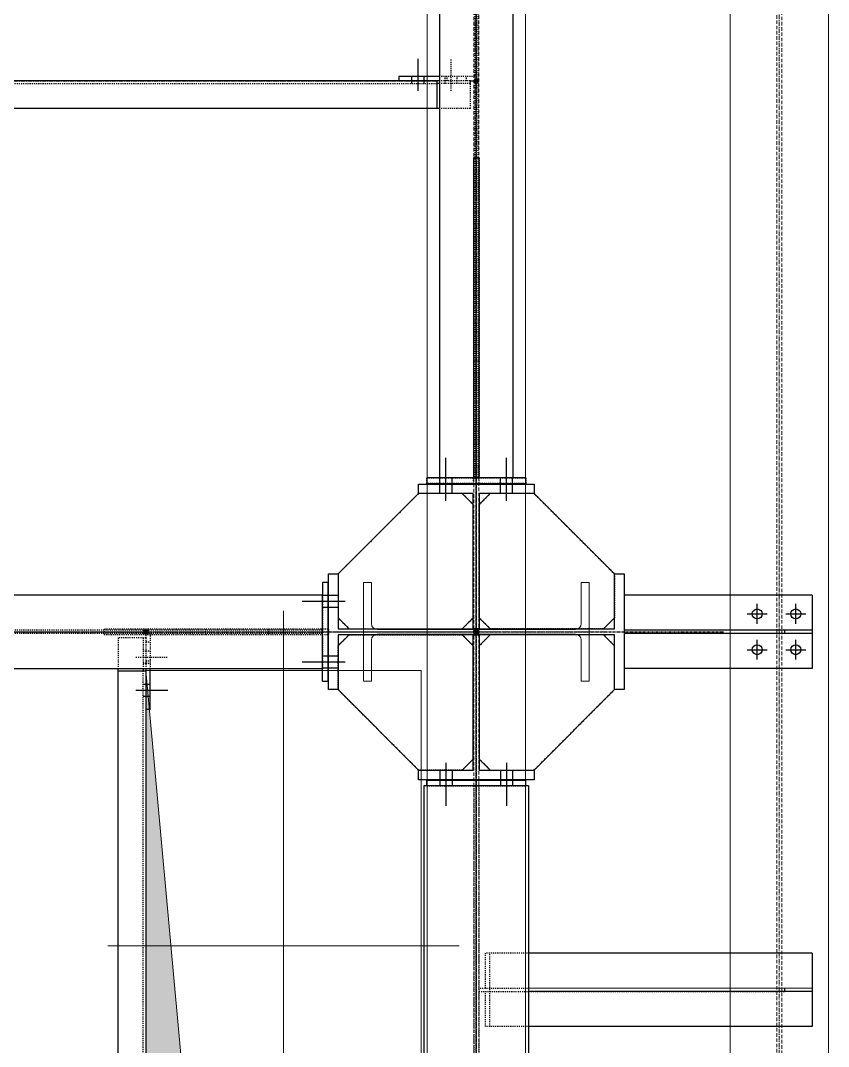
# Model space of a CAD drawing. Header units: millimetres. Extents: x -1319 to 21258, y 10038 to 27532.
# Drawn here: x 16399 to 17866, y 19729 to 21592 of the extents above; entities that cross this region are included whole.
import ezdxf

# ---------------------------------------------------------------- set-up
doc = ezdxf.new("R2010")
doc.units = ezdxf.units.MM
for name, pattern in [('CENTER', [12.7, 7.9375, -1.5875, 1.5875, -1.5875]), ('CENTER2', [1.125, 0.75, -0.125, 0.125, -0.125]), ('DXK_LINE_DOT2', [3.9198, 1.9599, -1.9599]), ('DXK_LINE_DOT5', [7.8785, 2.979, -0.9799, 0.9799, -0.9799, 0.9799, -0.9799]), ('HIDDEN', [9.525, 6.35, -3.175])]:
    doc.linetypes.add(name, pattern=pattern)
for name, color, linetype in [('1', 7, 'Continuous'), ('2', 7, 'Continuous'), ('4', 7, 'Continuous')]:
    doc.layers.add(name, color=color, linetype=linetype)
for name, color, linetype, lineweight in [('CEN', 1, 'CENTER', 9), ('CENETR LINE', 1, 'CENTER2', 9), ('CIVIL', 6, 'Continuous', 9), ('handrail', 11, 'FENCELINE1', 9), ('HIDDEN', 3, 'HIDDEN', 9), ('MAIN OBJECT', 2, 'Continuous', 18)]:
    doc.layers.add(name, color=color, linetype=linetype, lineweight=lineweight)
doc.linetypes.add('FENCELINE1', pattern='A,0.25,-0.1,[133,ltypeshp.shx,S=0.1,R=0,X=-0.1,Y=0],-0.1,1', length=1.45)

# ---------------------------------------------------------------- blocks, each defined once
blk = doc.blocks.new('A$Cfeb8c868')
at = {"layer": '4', "linetype": 'Continuous'}
for points in [[(11500, -2004, -1), (11500, -1996, -1)], [(10900, -3004, -1), (10900, -2996, -1)], [(11500, -3004, -1), (11500, -2996, -1)], [(11500, -3004, -1), (11500, -2996, -1)], [(11500, -3004, -1), (11500, -2996, -1)], [(11500, -3004, -1), (11500, -2996, -1)]]:
    blk.add_hatch(color=4, dxfattribs=at).paths.add_polyline_path(points)
at = {"layer": '1', "color": 4, "linetype": 'DXK_LINE_DOT2'}
for p, q in [((11497.2, -16.4), (11497.2, -2720.7)), ((11502.9, -16.4), (11502.9, -2720.7)), ((11454.2, -2018), (11454.2, -1960)), ((11497.2, -1992), (11433.4, -1992)), ((11443.2, -2000), (11443.2, -1992)), ((11447.2, -2000), (11447.2, -1992)), ((11465.2, -2000), (11465.2, -1992)), ((11482.2, -2000), (11482.2, -1992)), ((10571.6, -2005), (11428.4, -2005)), ((11489.2, -2000), (11428.4, -2000)), ((11489.2, -2005), (11433.4, -2005)), ((11443.2, -2005), (11443.2, -2000)), ((11465.2, -2005), (11465.2, -2000)), ((11489.2, -2050), (11489.2, -2000)), ((11489.2, -2050), (11433.4, -2050)), ((11495, -2139.4), (11495, -2720.7)), ((11495, -2139.4), (11505, -2139.4)), ((11505, -2139.4), (11505, -2720.7)), ((11495, -2324.4), (11505, -2324.4)), ((11495, -2508.9), (11505, -2508.9)), ((11495, -2611.9), (11505, -2611.9)), ((11495, -2700.7), (11505, -2700.7)), ((11410, -2730.7), (11410, -2720.7)), ((11410, -2720.7), (11433.4, -2720.7)), ((11590, -2730.7), (11410, -2730.7)), ((11433.4, -2720.7), (11566.6, -2720.7)), ((11495, -2720.7), (11505, -2720.7)), ((11495, -2730.7), (11495, -2720.7)), ((11505, -2731.7), (11495, -2731.7)), ((11505, -2730.7), (11505, -2720.7)), ((11566.6, -2720.7), (11590, -2720.7)), ((11590, -2720.7), (11590, -2730.7)), ((11395, -2749.1), (11249, -2895)), ((11474.6, -2749.1), (11395, -2749.1)), ((11494.6, -2769.1), (11474.6, -2749.1)), ((11505.4, -2769.1), (11525.4, -2749.1)), ((11605, -2749.1), (11525.4, -2749.1)), ((11605, -2749.1), (11750.9, -2895)), ((11494.6, -2974.6), (11494.6, -2769.1)), ((11505.4, -2974.6), (11505.4, -2769.1)), ((11249, -2895), (11249, -2974.6)), ((11750.9, -2895), (11750.9, -2974.6)), ((11220.6, -2933.4), (11220.6, -3066.6)), ((11768.3, -2933.4), (11768.3, -3066.6)), ((11249, -2974.6), (11269.1, -2994.6)), ((11474.6, -2994.6), (11494.6, -2974.6)), ((11525.4, -2994.6), (11505.4, -2974.6)), ((11750.9, -2974.6), (11730.9, -2994.6)), ((11220.6, -2997.2), (8779.4, -2997.2)), ((11230.6, -2995), (10824.4, -2995)), ((10824.4, -2995), (10824.4, -3005)), ((11008.9, -3005), (11008.9, -2995)), ((11122.6, -2995), (11122.6, -3005)), ((11231.6, -2995), (11231.6, -3005)), ((11269.1, -2994.6), (11474.6, -2994.6)), ((11730.9, -2994.6), (11525.4, -2994.6)), ((11220.6, -3002.9), (8779.4, -3002.9)), ((10824.4, -3005), (11230.6, -3005)), ((10900, -3010.9), (10850, -3010.9)), ((10850, -3010.9), (10850, -3066.6)), ((10895, -3010.9), (10895, -3066.6)), ((10900, -3010.9), (10900, -3140.8)), ((10908, -3002.9), (10908, -3066.6)), ((11249, -3025.4), (11269.1, -3005.4)), ((11269.1, -3005.4), (11474.6, -3005.4)), ((11474.6, -3005.4), (11494.6, -3025.4)), ((11525.4, -3005.4), (11505.4, -3025.4)), ((11730.9, -3005.4), (11525.4, -3005.4)), ((11750.9, -3025.4), (11730.9, -3005.4)), ((10895, -3034.8), (10900, -3034.8)), ((10900, -3017.9), (10908, -3017.9)), ((10900, -3034.8), (10908, -3034.8)), ((11249, -3105), (11249, -3025.4)), ((11494.6, -3025.4), (11494.6, -3230.9)), ((11505.4, -3025.4), (11505.4, -3230.9)), ((11750.9, -3105), (11750.9, -3025.4)), ((10882, -3045.8), (10940, -3045.8)), ((10900, -3052.8), (10908, -3052.8)), ((10895, -3056.8), (10900, -3056.8)), ((10895, -4092), (10895, -3071.6)), ((10900, -3056.8), (10908, -3056.8)), ((11395, -3250.9), (11249, -3105)), ((11605, -3250.9), (11750.9, -3105)), ((11494.6, -3230.9), (11474.6, -3250.9)), ((11505.4, -3230.9), (11525.4, -3250.9)), ((11474.6, -3250.9), (11395, -3250.9)), ((11525.4, -3250.9), (11605, -3250.9)), ((11410, -3279.3), (11590, -3279.3)), ((11495.3, -3279.3), (11495.3, -9694)), ((11504.7, -3279.3), (11504.7, -9694)), ((11516.9, -3647.2), (11516.9, -3583.4)), ((11595, -3583.4), (11516.9, -3583.4)), ((11524.7, -3716.6), (11524.7, -3583.4)), ((11595, -3647.2), (11504.7, -3647.2)), ((11504.7, -3647.2), (11504.7, -3652.9)), ((11504.7, -3652.9), (12060, -3652.8)), ((11516.9, -3716.6), (11516.9, -3652.9)), ((11595, -3716.6), (11516.9, -3716.6))]:
    blk.add_line(p, q, dxfattribs=at)
at = {"layer": '2', "color": 4, "linetype": 'DXK_LINE_DOT5'}
for p, q in [((11500, -10093), (11500, 2072.7)), ((-5632.2, -3000), (11949.3, -3000))]:
    blk.add_line(p, q, dxfattribs=at)
at = {"layer": '2', "color": 4, "linetype": 'Continuous'}
for p, q in [((11433.4, -16.4), (11433.4, -2720.7)), ((11566.6, -16.4), (11566.6, -2720.7)), ((11394.2, -2018), (11394.2, -1960)), ((11433.4, -1992), (11359.2, -1992)), ((11359.2, -1992), (11359.2, -2000)), ((11383.2, -2000), (11383.2, -1992)), ((11405.2, -2000), (11405.2, -1992)), ((11428.4, -2000), (10571.6, -2000)), ((11383.2, -2005), (11383.2, -2000)), ((11405.2, -2005), (11405.2, -2000)), ((11428.4, -2000), (11428.4, -2050)), ((11433.4, -2000), (11428.4, -2000)), ((11433.4, -2005), (11428.4, -2005)), ((11433.4, -2050), (10566.6, -2050)), ((11505, -2139.4), (11495, -2139.4)), ((11495, -2139.4), (11495, -2720.7)), ((11505, -2720.7), (11505, -2139.4)), ((11445, -2762.1), (11445, -2684.1)), ((11445, -2762.1), (11445, -2684.1)), ((11445, -2762.1), (11445, -2684.1)), ((11445, -2762.1), (11445, -2684.1)), ((11445, -2762.1), (11445, -2684.1)), ((11445, -2762.1), (11445, -2684.1)), ((11445, -2762.1), (11445, -2684.1)), ((11445, -2762.1), (11445, -2684.1)), ((11445, -2762.1), (11445, -2684.1)), ((11555, -2762.1), (11555, -2684.1)), ((11555, -2762.1), (11555, -2684.1)), ((11555, -2762.1), (11555, -2684.1)), ((11555, -2762.1), (11555, -2684.1)), ((11555, -2762.1), (11555, -2684.1)), ((11555, -2762.1), (11555, -2684.1)), ((11555, -2762.1), (11555, -2684.1)), ((11555, -2762.1), (11555, -2684.1)), ((11555, -2762.1), (11555, -2684.1)), ((11395, -2731.7), (11605, -2731.7)), ((11395, -2749.1), (11395, -2731.7)), ((11590, -2720.7), (11410, -2720.7)), ((11410, -2720.7), (11410, -2730.7)), ((11410, -2730.7), (11590, -2730.7)), ((11434, -2730.7), (11434, -2720.7)), ((11434, -2730.7), (11434, -2720.7)), ((11434, -2730.7), (11434, -2720.7)), ((11434, -2730.7), (11434, -2720.7)), ((11434, -2730.7), (11434, -2720.7)), ((11434, -2730.7), (11434, -2720.7)), ((11434, -2730.7), (11434, -2720.7)), ((11434, -2730.7), (11434, -2720.7)), ((11434, -2730.7), (11434, -2720.7)), ((11434, -2749.1), (11434, -2731.7)), ((11434, -2749.1), (11434, -2731.7)), ((11434, -2749.1), (11434, -2731.7)), ((11434, -2749.1), (11434, -2731.7)), ((11434, -2749.1), (11434, -2731.7)), ((11434, -2749.1), (11434, -2731.7)), ((11434, -2749.1), (11434, -2731.7)), ((11434, -2749.1), (11434, -2731.7)), ((11434, -2749.1), (11434, -2731.7)), ((11456, -2730.7), (11456, -2720.7)), ((11456, -2730.7), (11456, -2720.7)), ((11456, -2730.7), (11456, -2720.7)), ((11456, -2730.7), (11456, -2720.7)), ((11456, -2730.7), (11456, -2720.7)), ((11456, -2730.7), (11456, -2720.7)), ((11456, -2730.7), (11456, -2720.7)), ((11456, -2730.7), (11456, -2720.7)), ((11456, -2730.7), (11456, -2720.7)), ((11456, -2749.1), (11456, -2731.7)), ((11456, -2749.1), (11456, -2731.7)), ((11456, -2749.1), (11456, -2731.7)), ((11456, -2749.1), (11456, -2731.7)), ((11456, -2749.1), (11456, -2731.7)), ((11456, -2749.1), (11456, -2731.7)), ((11456, -2749.1), (11456, -2731.7)), ((11456, -2749.1), (11456, -2731.7)), ((11456, -2749.1), (11456, -2731.7)), ((11495, -2720.7), (11505, -2720.7)), ((11495, -2730.7), (11495, -2731.7)), ((11505, -2731.7), (11505, -2730.7)), ((11544, -2730.7), (11544, -2720.7)), ((11544, -2730.7), (11544, -2720.7)), ((11544, -2730.7), (11544, -2720.7)), ((11544, -2730.7), (11544, -2720.7)), ((11544, -2730.7), (11544, -2720.7)), ((11544, -2730.7), (11544, -2720.7)), ((11544, -2730.7), (11544, -2720.7)), ((11544, -2730.7), (11544, -2720.7)), ((11544, -2730.7), (11544, -2720.7)), ((11544, -2749.1), (11544, -2731.7)), ((11544, -2749.1), (11544, -2731.7)), ((11544, -2749.1), (11544, -2731.7)), ((11544, -2749.1), (11544, -2731.7)), ((11544, -2749.1), (11544, -2731.7)), ((11544, -2749.1), (11544, -2731.7)), ((11544, -2749.1), (11544, -2731.7)), ((11544, -2749.1), (11544, -2731.7)), ((11544, -2749.1), (11544, -2731.7)), ((11566, -2730.7), (11566, -2720.7)), ((11566, -2730.7), (11566, -2720.7)), ((11566, -2730.7), (11566, -2720.7)), ((11566, -2730.7), (11566, -2720.7)), ((11566, -2730.7), (11566, -2720.7)), ((11566, -2730.7), (11566, -2720.7)), ((11566, -2730.7), (11566, -2720.7)), ((11566, -2730.7), (11566, -2720.7)), ((11566, -2730.7), (11566, -2720.7)), ((11566, -2749.1), (11566, -2731.7)), ((11566, -2749.1), (11566, -2731.7)), ((11566, -2749.1), (11566, -2731.7)), ((11566, -2749.1), (11566, -2731.7)), ((11566, -2749.1), (11566, -2731.7)), ((11566, -2749.1), (11566, -2731.7)), ((11566, -2749.1), (11566, -2731.7)), ((11566, -2749.1), (11566, -2731.7)), ((11566, -2749.1), (11566, -2731.7)), ((11590, -2730.7), (11590, -2720.7)), ((11605, -2731.7), (11605, -2749.1)), ((11395, -2749.1), (11249, -2895)), ((11494.6, -2749.1), (11395, -2749.1)), ((11494.6, -2769.1), (11474.6, -2749.1)), ((11494.6, -2994.6), (11494.6, -2749.1)), ((11605, -2749.1), (11505.4, -2749.1)), ((11505.4, -2749.1), (11505.4, -2994.6)), ((11525.4, -2749.1), (11505.4, -2769.1)), ((11605, -2749.1), (11750.9, -2895)), ((11231.6, -3105), (11231.6, -2895)), ((11231.6, -2895), (11249, -2895)), ((11249, -2895), (11249, -2994.6)), ((11750.9, -2895), (11768.3, -2895)), ((11750.9, -2994.6), (11750.9, -2895)), ((11768.3, -2895), (11768.3, -3105)), ((11220.6, -2910), (11220.6, -2933.4)), ((11220.6, -2910), (11230.6, -2910)), ((11230.6, -2910), (11230.6, -3090)), ((11220.6, -2933.4), (8779.4, -2933.4)), ((11220.6, -3066.6), (11220.6, -2933.4)), ((11230.6, -2934), (11220.6, -2934)), ((11230.6, -2934), (11220.6, -2934)), ((11249, -2934), (11231.6, -2934)), ((11249, -2934), (11231.6, -2934)), ((12110, -2933.4), (11768.3, -2933.4)), ((12110, -2933.4), (12110, -3066.6)), ((11262, -2945), (11184, -2945)), ((11262, -2945), (11184, -2945)), ((11230.6, -2956), (11220.6, -2956)), ((11230.6, -2956), (11220.6, -2956)), ((11249, -2956), (11231.6, -2956)), ((11249, -2956), (11231.6, -2956)), ((12010, -2985.5), (12010, -2949.5)), ((12080, -2985.5), (12080, -2949.5)), ((11249, -2974.6), (11269.1, -2994.6)), ((11474.6, -2994.6), (11494.6, -2974.6)), ((11525.4, -2994.6), (11505.4, -2974.6)), ((11750.9, -2974.6), (11730.9, -2994.6)), ((11992, -2967.5), (12028, -2967.5)), ((12062, -2967.5), (12098, -2967.5)), ((11231.6, -2995), (11230.6, -2995)), ((11249, -2994.6), (11750.9, -2994.6)), ((11505.4, -2994.6), (11494.6, -2994.6)), ((12110, -2997.2), (11768.3, -2997.2)), ((12060, -3002.9), (12060, -2997.2)), ((11231.6, -3005), (11230.6, -3005)), ((11750.9, -3005.4), (11249, -3005.4)), ((11249, -3005.4), (11249, -3105)), ((11269.1, -3005.4), (11249, -3025.4)), ((11474.6, -3005.4), (11494.6, -3025.4)), ((11494.6, -3251), (11494.6, -3005.4)), ((11494.6, -3005.4), (11505.4, -3005.4)), ((11505.4, -3005.4), (11505.4, -3251)), ((11525.4, -3005.4), (11505.4, -3025.4)), ((11750.9, -3025.4), (11730.9, -3005.4)), ((11750.9, -3105), (11750.9, -3005.4)), ((12110, -3002.9), (11768.3, -3002.9)), ((12010, -3050.5), (12010, -3014.5)), ((12080, -3050.5), (12080, -3014.5)), ((11992, -3032.5), (12028, -3032.5)), ((12062, -3032.5), (12098, -3032.5)), ((11230.6, -3044), (11220.6, -3044)), ((11230.6, -3044), (11220.6, -3044)), ((11249, -3044), (11231.6, -3044)), ((11249, -3044), (11231.6, -3044)), ((8779.4, -3066.6), (11220.6, -3066.6)), ((10850, -4092), (10850, -3066.6)), ((10900, -3071.6), (10850, -3071.6)), ((10895, -3066.6), (10895, -3071.6)), ((10900, -3066.6), (10900, -3071.6)), ((10900, -3071.6), (10900, -4092)), ((10908, -3140.8), (10908, -3066.6)), ((11262, -3055), (11184, -3055)), ((11262, -3055), (11184, -3055)), ((11230.6, -3066), (11220.6, -3066)), ((11230.6, -3066), (11220.6, -3066)), ((11220.6, -3090), (11220.6, -3066.6)), ((11249, -3066), (11231.6, -3066)), ((11249, -3066), (11231.6, -3066)), ((12110, -3066.6), (11768.3, -3066.6)), ((11230.6, -3090), (11220.6, -3090)), ((10882, -3105.8), (10940, -3105.8)), ((10895, -3094.8), (10900, -3094.8)), ((10900, -3094.8), (10908, -3094.8)), ((11249, -3105), (11231.6, -3105)), ((11395, -3250.9), (11249, -3105)), ((11605, -3250.9), (11750.9, -3105)), ((11768.3, -3105), (11750.9, -3105)), ((10895, -3116.8), (10900, -3116.8)), ((10900, -3116.8), (10908, -3116.8)), ((10908, -3140.8), (10900, -3140.8)), ((11445, -3238), (11445, -3316)), ((11445, -3238), (11445, -3316)), ((11445, -3238), (11445, -3316)), ((11445, -3238), (11445, -3316)), ((11445, -3238), (11445, -3316)), ((11445, -3238), (11445, -3316)), ((11494.6, -3230.9), (11474.6, -3250.9)), ((11505.4, -3230.9), (11525.4, -3250.9)), ((11555, -3238), (11555, -3316)), ((11555, -3238), (11555, -3316)), ((11555, -3238), (11555, -3316)), ((11555, -3238), (11555, -3316)), ((11555, -3238), (11555, -3316)), ((11555, -3238), (11555, -3316)), ((11395, -3268.4), (11395, -3251)), ((11395, -3251), (11494.6, -3251)), ((11434, -3251), (11434, -3268.4)), ((11434, -3251), (11434, -3268.4)), ((11434, -3251), (11434, -3268.4)), ((11434, -3251), (11434, -3268.4)), ((11434, -3251), (11434, -3268.4)), ((11434, -3251), (11434, -3268.4)), ((11456, -3251), (11456, -3268.4)), ((11456, -3251), (11456, -3268.4)), ((11456, -3251), (11456, -3268.4)), ((11456, -3251), (11456, -3268.4)), ((11456, -3251), (11456, -3268.4)), ((11456, -3251), (11456, -3268.4)), ((11505.4, -3251), (11605, -3251)), ((11544, -3251), (11544, -3268.4)), ((11544, -3251), (11544, -3268.4)), ((11544, -3251), (11544, -3268.4)), ((11544, -3251), (11544, -3268.4)), ((11544, -3251), (11544, -3268.4)), ((11544, -3251), (11544, -3268.4)), ((11566, -3251), (11566, -3268.4)), ((11566, -3251), (11566, -3268.4)), ((11566, -3251), (11566, -3268.4)), ((11566, -3251), (11566, -3268.4)), ((11566, -3251), (11566, -3268.4)), ((11566, -3251), (11566, -3268.4)), ((11605, -3251), (11605, -3268.4)), ((11605, -3268.4), (11395, -3268.4)), ((11410, -3279.3), (11410, -3269.3)), ((11410, -3269.3), (11590, -3269.3)), ((11434, -3269.3), (11434, -3279.3)), ((11434, -3269.3), (11434, -3279.3)), ((11434, -3269.3), (11434, -3279.3)), ((11434, -3269.3), (11434, -3279.3)), ((11434, -3269.3), (11434, -3279.3)), ((11434, -3269.3), (11434, -3279.3)), ((11456, -3269.3), (11456, -3279.3)), ((11456, -3269.3), (11456, -3279.3)), ((11456, -3269.3), (11456, -3279.3)), ((11456, -3269.3), (11456, -3279.3)), ((11456, -3269.3), (11456, -3279.3)), ((11456, -3269.3), (11456, -3279.3)), ((11544, -3269.3), (11544, -3279.3)), ((11544, -3269.3), (11544, -3279.3)), ((11544, -3269.3), (11544, -3279.3)), ((11544, -3269.3), (11544, -3279.3)), ((11544, -3269.3), (11544, -3279.3)), ((11544, -3269.3), (11544, -3279.3)), ((11566, -3269.3), (11566, -3279.3)), ((11566, -3269.3), (11566, -3279.3)), ((11566, -3269.3), (11566, -3279.3)), ((11566, -3269.3), (11566, -3279.3)), ((11566, -3269.3), (11566, -3279.3)), ((11566, -3269.3), (11566, -3279.3)), ((11590, -3279.3), (11590, -3269.3)), ((11595, -3279.3), (11405, -3279.3)), ((11405, -3279.3), (11405, -4915)), ((11595, -3279.3), (11595, -4915)), ((12110, -3583.4), (11595, -3583.4)), ((12110, -3583.4), (12110, -3716.6)), ((12110, -3647.1), (11595, -3647.2)), ((12060, -3652.8), (12060, -3647.1)), ((12110, -3652.8), (11595, -3652.9)), ((12110, -3716.6), (11595, -3716.6))]:
    blk.add_line(p, q, dxfattribs=at)
for centre in [(12010, -2967.5), (12080, -2967.5), (12010, -3032.5), (12080, -3032.5)]:
    blk.add_circle(centre, 9, dxfattribs=at)
at = {"layer": '4', "color": 4, "linetype": 'CENTER'}
for p, q in [((11500, 0), (11500, -3000)), ((10571.6, -2000), (11428.4, -2000)), ((11489.2, -2000), (11500, -2000)), ((8500, -3000), (11500, -3000)), ((10900, -3000), (10900, -3010.9)), ((11500, -3000), (11500, -3000)), ((11500, -3000), (11500, -10000)), ((10900, -3140.8), (10900, -4100))]:
    blk.add_line(p, q, dxfattribs=at)
at = {"layer": '4', "color": 4, "linetype": 'Continuous'}
for centre in [(11500, -2000), (10900, -3000), (11500, -3000), (11500, -3000), (11500, -3000), (11500, -3000)]:
    blk.add_circle(centre, 4, dxfattribs=at)
blk = doc.blocks.new('A$C8184bacf')
at = {"layer": 'MAIN OBJECT'}
h = blk.add_hatch(color=1, dxfattribs=at)
h.dxf.hatch_style = 1
h.paths.add_polyline_path([(11400, -4070), (10900, -4070), (10900, -3070), (10984.5, -3999.8)])
at = {"layer": 'CEN', "color": 1}
for p, q in [((11500, 0, 448149755.6), (11500, -10000, 448149755.6)), ((12050, 0, 448149754.8), (12050, -9995.6, 448149754.8)), ((11500, -2764.3, 448149754.8), (11500, -3235.7, 448149754.8)), ((11735.7, -3000, 448149754.8), (11264.3, -3000, 448149754.8))]:
    blk.add_line(p, q, dxfattribs=at)
blk.add_circle((11500, -3000, 448149754.8), 5, dxfattribs=at)
at = {"layer": 'CENETR LINE', "color": 1}
for p, q in [((11150, -2961.8, 448149754.8), (11150, -4178.2, 448149754.8)), ((11468.7, -3570, 448149754.8), (10831.3, -3570, 448149754.8))]:
    blk.add_line(p, q, dxfattribs=at)
at = {"layer": 'CIVIL', "color": 1}
for p, q in [((11400, -3070, 448149754.8), (10900, -3070, 448149754.8)), ((10900, -3070, 448149754.8), (10900, -4070, 448149754.8)), ((10984.5, -3999.8, 448149754.8), (10900, -3070, 448149754.8)), ((11400, -4070, 448149754.8), (11400, -3070, 448149754.8))]:
    blk.add_line(p, q, dxfattribs=at)
at = {"layer": 'handrail', "color": 1}
blk.add_line((11500, -3895), (11500, 0), dxfattribs=at)
at = {"layer": 'HIDDEN', "color": 1}
for p, q in [((11495.6, -9995.6, 448149754.8), (11495.6, -4.4, 448149754.8)), ((11504.4, -4.4, 448149754.8), (11504.4, -9995.6, 448149754.8)), ((12045.6, -4.4, 448149754.8), (12045.6, -9995.6, 448149754.8)), ((12054.4, -9995.6, 448149754.8), (12054.4, -4.4, 448149754.8))]:
    blk.add_line(p, q, dxfattribs=at)
at = {"layer": 'MAIN OBJECT', "color": 1}
for p, q in [((11410.6, -9995.6, 448149754.8), (11410.6, -4.4, 448149754.8)), ((11589.4, -4.4, 448149754.8), (11589.4, -9995.6, 448149754.8)), ((11960.6, -4.4, 448149754.8), (11960.6, -9995.6, 448149754.8)), ((12139.4, -9995.6, 448149754.8), (12139.4, -4.4, 448149754.8)), ((11295.3, -3089.4, 448149754.8), (11295.3, -2910.6, 448149754.8)), ((11295.3, -2910.6, 448149754.8), (11309.6, -2910.6, 448149754.8)), ((11309.6, -2910.6, 448149754.8), (11309.6, -2985.4, 448149754.8)), ((11690.4, -2985.4, 448149754.8), (11690.4, -2910.6, 448149754.8)), ((11690.4, -2910.6, 448149754.8), (11704.7, -2910.6, 448149754.8)), ((11704.7, -2910.6, 448149754.8), (11704.7, -3089.4, 448149754.8)), ((11319.8, -2995.6, 448149754.8), (11680.2, -2995.6, 448149754.8)), ((11309.6, -3014.6, 448149754.8), (11309.6, -3089.4, 448149754.8)), ((11680.2, -3004.4, 448149754.8), (11319.8, -3004.4, 448149754.8)), ((11690.4, -3089.4, 448149754.8), (11690.4, -3014.6, 448149754.8)), ((11309.6, -3089.4, 448149754.8), (11295.3, -3089.4, 448149754.8)), ((11704.7, -3089.4, 448149754.8), (11690.4, -3089.4, 448149754.8))]:
    blk.add_line(p, q, dxfattribs=at)
for centre, start, end in [((11319.8, -2985.4, 448149754.8), 180, 270), ((11680.2, -2985.4, 448149754.8), 270, 0), ((11319.8, -3014.6, 448149754.8), 90, 180), ((11680.2, -3014.6, 448149754.8), 0, 90)]:
    blk.add_arc(centre, 10.2, start, end, dxfattribs=at)

msp = doc.modelspace()

# ---------------------------------------------------------------- block references
for name in ['A$C8184bacf', 'A$Cfeb8c868']:
    msp.add_blockref(name, (5726.8, 23482))

doc.saveas('drawing.dxf')
